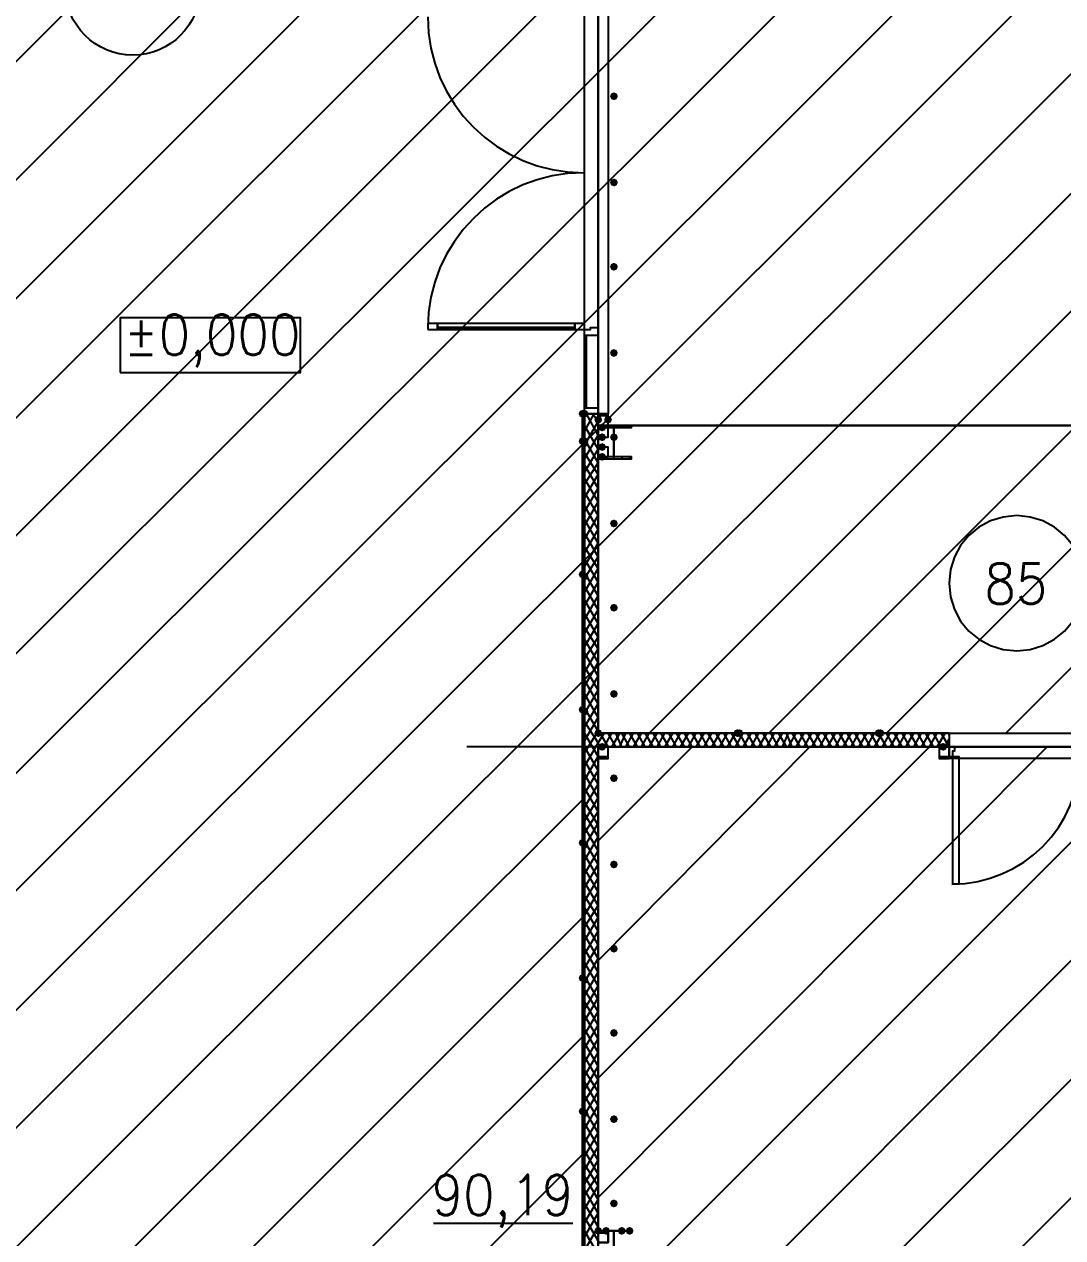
# Model space of a CAD drawing. Header units: millimetres. Extents: x 0 to 420, y 0 to 297.
# Drawn here: x 244.02 to 266.45, y 153.78 to 179.99 of the extents above; entities that cross this region are included whole.
import ezdxf

# ---------------------------------------------------------------- set-up
doc = ezdxf.new("R2010")
doc.units = ezdxf.units.MM
doc.layers.get('0').update_dxf_attribs({"linetype": 'CONTINUOUS'})
doc.styles.get("Standard").update_dxf_attribs({"font": 'STANDARD'})

msp = doc.modelspace()

# ---------------------------------------------------------------- hatches: boundary and pattern name
at = {"true_color": 0x000007}
for points in [[(256.836333, 178.435), (256.811462, 178.375204), (256.751667, 178.350333), (256.691871, 178.375204), (256.667, 178.435), (256.691871, 178.494796), (256.751667, 178.519667), (256.811462, 178.494796)], [(256.836333, 176.572333), (256.811462, 176.512537), (256.751667, 176.487667), (256.691871, 176.512537), (256.667, 176.572333), (256.691871, 176.632129), (256.751667, 176.657), (256.811462, 176.632129)], [(256.836333, 174.752), (256.811462, 174.692204), (256.751667, 174.667333), (256.691871, 174.692204), (256.667, 174.752), (256.691871, 174.811796), (256.751667, 174.836667), (256.811462, 174.811796)], [(256.836333, 172.889333), (256.811462, 172.829537), (256.751667, 172.804667), (256.691871, 172.829537), (256.667, 172.889333), (256.691871, 172.949129), (256.751667, 172.974), (256.811462, 172.949129)], [(256.497667, 171.45), (256.472796, 171.390204), (256.413, 171.365333), (256.353204, 171.390204), (256.328333, 171.45), (256.353204, 171.509796), (256.413, 171.534667), (256.472796, 171.509796)], [(256.709333, 171.45), (256.684463, 171.390204), (256.624667, 171.365333), (256.564871, 171.390204), (256.54, 171.45), (256.564871, 171.509796), (256.624667, 171.534667), (256.684462, 171.509796)], [(256.582333, 171.280667), (256.557462, 171.220871), (256.497667, 171.196), (256.437871, 171.220871), (256.413, 171.280667), (256.437871, 171.340462), (256.497667, 171.365333), (256.557462, 171.340463)], [(256.582333, 171.069), (256.557462, 171.009204), (256.497667, 170.984333), (256.437871, 171.009204), (256.413, 171.069), (256.437871, 171.128796), (256.497667, 171.153667), (256.557462, 171.128796)], [(256.582333, 170.857333), (256.557462, 170.797537), (256.497667, 170.772667), (256.437871, 170.797537), (256.413, 170.857333), (256.437871, 170.917129), (256.497667, 170.942), (256.557462, 170.917129)], [(256.836333, 171.069), (256.811462, 171.009204), (256.751667, 170.984333), (256.691871, 171.009204), (256.667, 171.069), (256.691871, 171.128796), (256.751667, 171.153667), (256.811462, 171.128796)], [(256.582333, 170.645667), (256.557462, 170.585871), (256.497667, 170.561), (256.437871, 170.585871), (256.413, 170.645667), (256.437871, 170.705462), (256.497667, 170.730333), (256.557462, 170.705463)], [(256.836333, 169.206333), (256.811462, 169.146537), (256.751667, 169.121667), (256.691871, 169.146537), (256.667, 169.206333), (256.691871, 169.266129), (256.751667, 169.291), (256.811462, 169.266129)], [(256.836333, 167.386), (256.811462, 167.326204), (256.751667, 167.301333), (256.691871, 167.326204), (256.667, 167.386), (256.691871, 167.445796), (256.751667, 167.470667), (256.811462, 167.445796)], [(256.836333, 165.523333), (256.811462, 165.463537), (256.751667, 165.438667), (256.691871, 165.463537), (256.667, 165.523333), (256.691871, 165.583129), (256.751667, 165.608), (256.811462, 165.583129)], [(256.582333, 164.380333), (256.557462, 164.320537), (256.497667, 164.295667), (256.437871, 164.320537), (256.413, 164.380333), (256.437871, 164.440129), (256.497667, 164.465), (256.557462, 164.440129)], [(263.948333, 164.380333), (263.923463, 164.320537), (263.863667, 164.295667), (263.803871, 164.320537), (263.779, 164.380333), (263.803871, 164.440129), (263.863667, 164.465), (263.923462, 164.440129)], [(256.836333, 163.703), (256.811462, 163.643204), (256.751667, 163.618333), (256.691871, 163.643204), (256.667, 163.703), (256.691871, 163.762796), (256.751667, 163.787667), (256.811462, 163.762796)], [(256.836333, 161.840333), (256.811462, 161.780537), (256.751667, 161.755667), (256.691871, 161.780537), (256.667, 161.840333), (256.691871, 161.900129), (256.751667, 161.925), (256.811462, 161.900129)], [(256.836333, 160.02), (256.811462, 159.960204), (256.751667, 159.935333), (256.691871, 159.960204), (256.667, 160.02), (256.691871, 160.079796), (256.751667, 160.104667), (256.811462, 160.079796)], [(256.836333, 158.199667), (256.811462, 158.139871), (256.751667, 158.115), (256.691871, 158.139871), (256.667, 158.199667), (256.691871, 158.259462), (256.751667, 158.284333), (256.811462, 158.259463)], [(256.836333, 156.337), (256.811462, 156.277204), (256.751667, 156.252333), (256.691871, 156.277204), (256.667, 156.337), (256.691871, 156.396796), (256.751667, 156.421667), (256.811462, 156.396796)], [(256.836333, 154.516667), (256.811462, 154.456871), (256.751667, 154.432), (256.691871, 154.456871), (256.667, 154.516667), (256.691871, 154.576462), (256.751667, 154.601333), (256.811462, 154.576463)], [(256.497667, 153.924), (256.472796, 153.864204), (256.413, 153.839333), (256.353204, 153.864204), (256.328333, 153.924), (256.353204, 153.983796), (256.413, 154.008667), (256.472796, 153.983796)], [(256.667, 153.924), (256.642129, 153.864204), (256.582333, 153.839333), (256.522538, 153.864204), (256.497667, 153.924), (256.522537, 153.983796), (256.582333, 154.008667), (256.642129, 153.983796)], [(257.005667, 153.924), (256.980796, 153.864204), (256.921, 153.839333), (256.861204, 153.864204), (256.836333, 153.924), (256.861204, 153.983796), (256.921, 154.008667), (256.980796, 153.983796)], [(257.175, 153.924), (257.150129, 153.864204), (257.090333, 153.839333), (257.030538, 153.864204), (257.005667, 153.924), (257.030537, 153.983796), (257.090333, 154.008667), (257.150129, 153.983796)]]:
    msp.add_hatch(color=0, dxfattribs=at).paths.add_polyline_path(points, flags=0)
at = {"true_color": 0x0000fe}
for points in [[(256.159, 171.577), (256.134129, 171.517204), (256.074333, 171.492333), (256.014537, 171.517204), (255.989667, 171.577), (256.014537, 171.636796), (256.074333, 171.661667), (256.134129, 171.636796)], [(256.201333, 171.577), (256.176462, 171.517204), (256.116667, 171.492333), (256.056871, 171.517204), (256.032, 171.577), (256.056871, 171.636796), (256.116667, 171.661667), (256.176462, 171.636796)], [(256.201333, 171.577), (256.176462, 171.517204), (256.116667, 171.492333), (256.056871, 171.517204), (256.032, 171.577), (256.056871, 171.636796), (256.116667, 171.661667), (256.176462, 171.636796)], [(256.159, 170.984333), (256.134129, 170.924537), (256.074333, 170.899667), (256.014537, 170.924537), (255.989667, 170.984333), (256.014537, 171.044129), (256.074333, 171.069), (256.134129, 171.044129)], [(256.201333, 170.984333), (256.176462, 170.924537), (256.116667, 170.899667), (256.056871, 170.924537), (256.032, 170.984333), (256.056871, 171.044129), (256.116667, 171.069), (256.176462, 171.044129)], [(256.201333, 170.942), (256.176462, 170.882204), (256.116667, 170.857333), (256.056871, 170.882204), (256.032, 170.942), (256.056871, 171.001796), (256.116667, 171.026667), (256.176462, 171.001796)], [(256.159, 168.105667), (256.134129, 168.045871), (256.074333, 168.021), (256.014537, 168.045871), (255.989667, 168.105667), (256.014537, 168.165462), (256.074333, 168.190333), (256.134129, 168.165463)], [(256.201333, 168.063333), (256.176462, 168.003537), (256.116667, 167.978667), (256.056871, 168.003537), (256.032, 168.063333), (256.056871, 168.123129), (256.116667, 168.148), (256.176462, 168.123129)], [(256.159, 165.184667), (256.134129, 165.124871), (256.074333, 165.1), (256.014537, 165.124871), (255.989667, 165.184667), (256.014537, 165.244462), (256.074333, 165.269333), (256.134129, 165.244463)], [(256.201333, 165.142333), (256.176462, 165.082537), (256.116667, 165.057667), (256.056871, 165.082537), (256.032, 165.142333), (256.056871, 165.202129), (256.116667, 165.227), (256.176462, 165.202129)], [(256.497667, 164.676667), (256.472796, 164.616871), (256.413, 164.592), (256.353204, 164.616871), (256.328333, 164.676667), (256.353204, 164.736462), (256.413, 164.761333), (256.472796, 164.736463)], [(256.497667, 164.676667), (256.472796, 164.616871), (256.413, 164.592), (256.353204, 164.616871), (256.328333, 164.676667), (256.353204, 164.736462), (256.413, 164.761333), (256.472796, 164.736463)], [(259.503333, 164.676667), (259.478462, 164.616871), (259.418667, 164.592), (259.358871, 164.616871), (259.334, 164.676667), (259.358871, 164.736462), (259.418667, 164.761333), (259.478462, 164.736463)], [(259.545667, 164.676667), (259.520796, 164.616871), (259.461, 164.592), (259.401204, 164.616871), (259.376333, 164.676667), (259.401204, 164.736462), (259.461, 164.761333), (259.520796, 164.736463)], [(262.551333, 164.676667), (262.526462, 164.616871), (262.466667, 164.592), (262.406871, 164.616871), (262.382, 164.676667), (262.406871, 164.736462), (262.466667, 164.761333), (262.526462, 164.736463)], [(262.593667, 164.676667), (262.568796, 164.616871), (262.509, 164.592), (262.449204, 164.616871), (262.424333, 164.676667), (262.449204, 164.736462), (262.509, 164.761333), (262.568796, 164.736463)], [(256.159, 162.306), (256.134129, 162.246204), (256.074333, 162.221333), (256.014537, 162.246204), (255.989667, 162.306), (256.014537, 162.365796), (256.074333, 162.390667), (256.134129, 162.365796)], [(256.201333, 162.263667), (256.176462, 162.203871), (256.116667, 162.179), (256.056871, 162.203871), (256.032, 162.263667), (256.056871, 162.323462), (256.116667, 162.348333), (256.176462, 162.323463)], [(256.159, 159.385), (256.134129, 159.325204), (256.074333, 159.300333), (256.014537, 159.325204), (255.989667, 159.385), (256.014537, 159.444796), (256.074333, 159.469667), (256.134129, 159.444796)], [(256.201333, 159.342667), (256.176462, 159.282871), (256.116667, 159.258), (256.056871, 159.282871), (256.032, 159.342667), (256.056871, 159.402462), (256.116667, 159.427333), (256.176462, 159.402463)], [(256.159, 156.506333), (256.134129, 156.446537), (256.074333, 156.421667), (256.014537, 156.446537), (255.989667, 156.506333), (256.014537, 156.566129), (256.074333, 156.591), (256.134129, 156.566129)], [(256.201333, 156.464), (256.176462, 156.404204), (256.116667, 156.379333), (256.056871, 156.404204), (256.032, 156.464), (256.056871, 156.523796), (256.116667, 156.548667), (256.176462, 156.523796)]]:
    msp.add_hatch(color=0, dxfattribs=at).paths.add_polyline_path(points, flags=0)
at = {"true_color": 0x000007}
h = msp.add_hatch(color=0, dxfattribs=at)
h.paths.add_polyline_path([(256.116667, 171.577), (256.074333, 171.577), (256.116667, 170.984333)], flags=0)
h.paths.add_polyline_path([(256.074333, 171.577), (256.116667, 170.984333), (256.074333, 170.984333)], flags=0)
h = msp.add_hatch(color=0, dxfattribs=at)
h.paths.add_polyline_path([(256.116667, 170.942), (256.074333, 170.942), (256.116667, 153.585333)], flags=0)
h.paths.add_polyline_path([(256.074333, 170.942), (256.116667, 153.585333), (256.074333, 153.585333)], flags=0)
h = msp.add_hatch(color=0, dxfattribs=at)
h.paths.add_polyline_path([(256.413, 164.676667), (263.990667, 164.676667)], flags=0)
h.paths.add_polyline_path([(263.990667, 164.676667), (256.413, 164.676667)], flags=0)

# ---------------------------------------------------------------- linework, layer by layer
at = {"color": 0, "true_color": 0x000008}
for points in [[(256.116667, 200.321333), (240.03, 200.321333), (240.03, 153.204333), (256.116667, 153.204333)], [(256.413, 171.323), (377.867333, 171.323), (377.867333, 182.202667), (256.413, 182.202667)]]:
    msp.add_lwpolyline(points, close=True, dxfattribs=at)
at = {"color": 0, "true_color": 0x000020}
for points in [[(229.319667, 164.676666), (256.074334, 191.431333)], [(231.902001, 164.676666), (256.074334, 188.891333)], [(234.442001, 164.676666), (258.614334, 188.848999)], [(237.024334, 164.676666), (261.196667, 188.848999)], [(239.564334, 164.676666), (263.736667, 188.848999)], [(240.030001, 162.602333), (266.319001, 188.848999)], [(240.030001, 160.019999), (268.901334, 188.848999)], [(240.030001, 157.479999), (271.441334, 188.848999)], [(240.030001, 154.897666), (274.023667, 188.848999)], [(240.030001, 152.357666), (276.563667, 188.848999)], [(240.030001, 149.775333), (279.146001, 188.848999)], [(257.513667, 164.676666), (281.686001, 188.848999)], [(260.096001, 164.676666), (284.268334, 188.848999)], [(262.636001, 164.676666), (286.808334, 188.848999)], [(265.218334, 164.676666), (289.390667, 188.848999)], [(240.030001, 147.235333), (256.074334, 163.237333)], [(240.030001, 144.652999), (256.074334, 160.697333)], [(240.030001, 142.112999), (256.074334, 158.114999)], [(240.030001, 139.530666), (256.074334, 155.574999)]]:
    msp.add_lwpolyline(points, dxfattribs=at)
at = {"color": 0, "true_color": 0x000007}
for points in [[(256.413, 176.784), (256.413, 181.948667), (256.497667, 181.948667)], [(256.497667, 181.948667), (256.624667, 181.948667), (256.624667, 176.784)], [(252.73, 180.1495), (252.747376, 179.805395), (252.798374, 179.47123), (252.881305, 179.148698), (252.994476, 178.839489), (253.136195, 178.545296), (253.30477, 178.26781), (253.498512, 178.008723), (253.715726, 177.769726), (253.954723, 177.552512), (254.21381, 177.35877), (254.491296, 177.190195), (254.785489, 177.048476), (255.094698, 176.935305), (255.41723, 176.852374), (255.751395, 176.801376), (256.0955, 176.784)], [(256.0955, 176.784), (255.751395, 176.766624), (255.41723, 176.715626), (255.094698, 176.632695), (254.785489, 176.519524), (254.491296, 176.377805), (254.21381, 176.20923), (253.954723, 176.015488), (253.715726, 175.798274), (253.498512, 175.559277), (253.30477, 175.30019), (253.136195, 175.022704), (252.994476, 174.728511), (252.881305, 174.419302), (252.798374, 174.09677), (252.747376, 173.762605), (252.73, 173.4185)], [(256.497667, 171.577), (256.413, 171.577), (256.413, 176.784)], [(256.624667, 176.784), (256.624667, 171.577), (256.497667, 171.577)], [(252.941667, 173.439667), (255.905, 173.439667)], [(256.159, 171.704), (256.159, 173.270333)], [(256.413, 171.704), (256.413, 173.270333)], [(256.116667, 171.577), (256.116667, 170.984333), (256.074333, 171.577), (256.074333, 170.984333)], [(256.116667, 171.492333), (256.159, 171.577)], [(256.116667, 171.196), (256.328333, 171.577)], [(256.413, 171.577), (256.116667, 171.577), (256.116667, 171.45)], [(256.116667, 171.577), (256.116667, 153.204333)], [(256.413, 171.111333), (256.159, 171.577)], [(256.413, 171.407667), (256.286, 171.577)], [(256.413, 164.676667), (256.413, 171.577)], [(256.116667, 170.899667), (256.413, 171.407667)], [(256.413, 170.815), (256.116667, 171.323)], [(256.413, 171.323), (256.413, 171.280667)], [(256.582333, 171.323), (256.582333, 171.280667)], [(256.751667, 171.323), (256.751667, 170.603333)], [(256.921, 171.323), (256.921, 171.280667)], [(257.090333, 171.323), (257.090333, 171.280667)], [(256.116667, 170.942), (256.116667, 153.585333), (256.074333, 170.942), (256.074333, 153.585333)], [(256.116667, 170.603333), (256.413, 171.111333)], [(256.413, 170.518667), (256.116667, 171.026667)], [(256.116667, 170.307), (256.413, 170.815)], [(256.413, 170.264667), (256.116667, 170.730333)], [(256.116667, 170.053), (256.413, 170.518667)], [(256.413, 169.968333), (256.116667, 170.476333)], [(256.413, 170.645667), (256.413, 170.603333)], [(256.582333, 170.645667), (256.582333, 170.603333)], [(256.921, 170.645667), (256.921, 170.603333)], [(257.090333, 170.645667), (257.090333, 170.603333)], [(256.116667, 169.756667), (256.413, 170.264667)], [(256.413, 169.672), (256.116667, 170.18)], [(256.116667, 169.460333), (256.413, 169.968333)], [(256.413, 169.375667), (256.116667, 169.883667)], [(256.116667, 169.164), (256.413, 169.672)], [(256.413, 169.079333), (256.116667, 169.587333)], [(256.116667, 168.867667), (256.413, 169.375667)], [(266.911667, 167.915167), (266.881995, 168.20951), (266.796894, 168.483662), (266.662238, 168.731749), (266.483899, 168.947899), (266.267749, 169.126238), (266.019662, 169.260894), (265.74551, 169.345995), (265.451167, 169.375667), (265.156823, 169.345995), (264.882671, 169.260894), (264.634584, 169.126238), (264.418434, 168.947899), (264.240095, 168.731749), (264.105439, 168.483662), (264.020339, 168.20951), (263.990667, 167.915167)], [(256.413, 168.783), (256.116667, 169.291)], [(256.116667, 168.571333), (256.413, 169.079333)], [(256.413, 168.486667), (256.116667, 168.994667)], [(256.116667, 168.275), (256.413, 168.783)], [(256.413, 168.232667), (256.116667, 168.698333)], [(256.116667, 168.021), (256.413, 168.486667)], [(256.413, 167.936333), (256.116667, 168.444333)], [(256.116667, 167.724667), (256.413, 168.232667)], [(256.413, 167.64), (256.116667, 168.148)], [(256.116667, 167.428333), (256.413, 167.936333)], [(256.413, 167.343667), (256.116667, 167.851667)], [(263.990667, 167.915167), (264.020339, 167.620823), (264.105439, 167.346671), (264.240095, 167.098584), (264.418434, 166.882434), (264.634584, 166.704095), (264.882671, 166.569439), (265.156823, 166.484339), (265.451167, 166.454667), (265.74551, 166.484339), (266.019662, 166.569439), (266.267749, 166.704095), (266.483899, 166.882434), (266.662238, 167.098584), (266.796894, 167.346671), (266.881995, 167.620823), (266.911667, 167.915167)], [(256.116667, 167.132), (256.413, 167.64)], [(256.413, 167.047333), (256.116667, 167.555333)], [(256.116667, 166.835667), (256.413, 167.343667)], [(256.413, 166.751), (256.116667, 167.259)], [(256.116667, 166.539333), (256.413, 167.047333)], [(256.413, 166.497), (256.116667, 166.962667)], [(256.116667, 166.285333), (256.413, 166.751)], [(256.413, 166.200667), (256.116667, 166.708667)], [(256.116667, 165.989), (256.413, 166.497)], [(256.413, 165.904333), (256.116667, 166.412333)], [(256.116667, 165.692667), (256.413, 166.200667)], [(256.413, 165.608), (256.116667, 166.116)], [(256.116667, 165.396333), (256.413, 165.904333)], [(256.413, 165.311667), (256.116667, 165.819667)], [(256.116667, 165.1), (256.413, 165.608)], [(256.413, 165.015333), (256.116667, 165.523333)], [(256.116667, 164.803667), (256.413, 165.311667)], [(256.413, 164.719), (256.116667, 165.227)], [(256.116667, 164.507333), (256.413, 165.015333)], [(256.413, 164.465), (256.116667, 164.930667)], [(256.116667, 164.253333), (256.413, 164.719)], [(256.413, 164.168667), (256.116667, 164.676667)], [(256.413, 164.465), (256.54, 164.676667)], [(263.990667, 164.676667), (256.413, 164.676667), (263.990667, 164.676667), (256.413, 164.676667)], [(263.990667, 164.676667), (256.413, 164.676667)], [(256.624667, 164.380333), (256.455333, 164.676667)], [(256.54, 164.380333), (256.709333, 164.676667)], [(256.794, 164.380333), (256.624667, 164.676667)], [(256.709333, 164.380333), (256.878667, 164.676667)], [(256.921, 164.380333), (256.794, 164.676667)], [(256.878667, 164.380333), (257.005667, 164.676667)], [(257.090333, 164.380333), (256.921, 164.676667)], [(257.005667, 164.380333), (257.175, 164.676667)], [(257.259667, 164.380333), (257.090333, 164.676667)], [(257.175, 164.380333), (257.344333, 164.676667)], [(257.429, 164.380333), (257.259667, 164.676667)], [(257.344333, 164.380333), (257.513667, 164.676667)], [(257.598333, 164.380333), (257.429, 164.676667)], [(257.513667, 164.380333), (257.683, 164.676667)], [(257.767667, 164.380333), (257.598333, 164.676667)], [(257.683, 164.380333), (257.852333, 164.676667)], [(257.937, 164.380333), (257.767667, 164.676667)], [(257.852333, 164.380333), (258.021667, 164.676667)], [(258.106333, 164.380333), (257.937, 164.676667)], [(258.021667, 164.380333), (258.191, 164.676667)], [(258.275667, 164.380333), (258.106333, 164.676667)], [(258.191, 164.380333), (258.360333, 164.676667)], [(258.445, 164.380333), (258.275667, 164.676667)], [(258.360333, 164.380333), (258.529667, 164.676667)], [(258.614333, 164.380333), (258.445, 164.676667)], [(258.529667, 164.380333), (258.699, 164.676667)], [(258.783667, 164.380333), (258.614333, 164.676667)], [(258.699, 164.380333), (258.868333, 164.676667)], [(258.953, 164.380333), (258.783667, 164.676667)], [(258.868333, 164.380333), (259.037667, 164.676667)], [(259.122333, 164.380333), (258.953, 164.676667)], [(259.037667, 164.380333), (259.207, 164.676667)], [(259.291667, 164.380333), (259.122333, 164.676667)], [(259.207, 164.380333), (259.376333, 164.676667)], [(259.461, 164.380333), (259.291667, 164.676667)], [(259.376333, 164.380333), (259.545667, 164.676667)], [(259.630333, 164.380333), (259.461, 164.676667)], [(259.545667, 164.380333), (259.715, 164.676667)], [(259.799667, 164.380333), (259.630333, 164.676667)], [(259.715, 164.380333), (259.884333, 164.676667)], [(259.969, 164.380333), (259.799667, 164.676667)], [(259.884333, 164.380333), (260.053667, 164.676667)], [(260.138333, 164.380333), (259.969, 164.676667)], [(260.053667, 164.380333), (260.223, 164.676667)], [(260.307667, 164.380333), (260.138333, 164.676667)], [(260.223, 164.380333), (260.392333, 164.676667)], [(260.477, 164.380333), (260.307667, 164.676667)], [(260.392333, 164.380333), (260.519333, 164.676667)], [(260.604, 164.380333), (260.477, 164.676667)], [(260.519333, 164.380333), (260.688667, 164.676667)], [(260.773333, 164.380333), (260.604, 164.676667)], [(260.688667, 164.380333), (260.858, 164.676667)], [(260.942667, 164.380333), (260.773333, 164.676667)], [(260.858, 164.380333), (261.027333, 164.676667)], [(261.112, 164.380333), (260.942667, 164.676667)], [(261.027333, 164.380333), (261.196667, 164.676667)], [(261.281333, 164.380333), (261.112, 164.676667)], [(261.196667, 164.380333), (261.366, 164.676667)], [(261.450667, 164.380333), (261.281333, 164.676667)], [(261.366, 164.380333), (261.535333, 164.676667)], [(261.62, 164.380333), (261.450667, 164.676667)], [(261.535333, 164.380333), (261.704667, 164.676667)], [(261.789333, 164.380333), (261.62, 164.676667)], [(261.704667, 164.380333), (261.874, 164.676667)], [(261.958667, 164.380333), (261.789333, 164.676667)], [(261.874, 164.380333), (262.043333, 164.676667)], [(262.128, 164.380333), (261.958667, 164.676667)], [(262.043333, 164.380333), (262.212667, 164.676667)], [(262.297333, 164.380333), (262.128, 164.676667)], [(262.212667, 164.380333), (262.382, 164.676667)], [(262.466667, 164.380333), (262.297333, 164.676667)], [(262.382, 164.380333), (262.551333, 164.676667)], [(262.636, 164.380333), (262.466667, 164.676667)], [(262.551333, 164.380333), (262.720667, 164.676667)], [(262.805333, 164.380333), (262.636, 164.676667)], [(262.720667, 164.380333), (262.89, 164.676667)], [(262.974667, 164.380333), (262.805333, 164.676667)], [(262.89, 164.380333), (263.059333, 164.676667)], [(263.144, 164.380333), (262.974667, 164.676667)], [(263.059333, 164.380333), (263.228667, 164.676667)], [(263.313333, 164.380333), (263.144, 164.676667)], [(263.228667, 164.380333), (263.398, 164.676667)], [(263.482667, 164.380333), (263.313333, 164.676667)], [(263.398, 164.380333), (263.567333, 164.676667)], [(263.652, 164.380333), (263.482667, 164.676667)], [(263.567333, 164.380333), (263.736667, 164.676667)], [(263.821333, 164.380333), (263.652, 164.676667)], [(263.736667, 164.380333), (263.906, 164.676667)], [(263.990667, 164.380333), (263.821333, 164.676667)], [(263.990667, 164.634333), (263.990667, 164.676667)], [(263.990667, 164.676667), (263.990667, 164.380333)], [(263.990667, 164.676667), (263.990667, 164.380333)], [(256.413001, 164.380333), (253.576667, 164.380333)], [(256.116667, 163.957), (256.413, 164.465)], [(256.413, 163.872333), (256.116667, 164.380333)], [(256.455333, 164.380333), (256.413, 164.465)], [(256.413, 153.204333), (256.413, 164.380333)], [(256.413, 164.380333), (263.990667, 164.380333)], [(263.906, 164.380333), (263.990667, 164.549667)], [(263.990667, 164.253333), (263.990667, 164.380333), (265.472333, 164.380333)], [(265.472333, 164.380333), (266.911667, 164.380333), (266.911667, 164.253333)], [(256.116667, 163.660667), (256.413, 164.168667)], [(256.497667, 164.168667), (256.497667, 164.126333)], [(263.863667, 164.168667), (263.863667, 164.126333)], [(265.472333, 164.126333), (263.990667, 164.126333), (263.990667, 164.253333)], [(264.054167, 161.417), (264.337675, 161.431316), (264.612994, 161.473334), (264.878728, 161.54166), (265.133485, 161.634901), (265.37587, 161.751663), (265.604491, 161.890552), (265.817952, 162.050176), (266.014861, 162.229139), (266.193824, 162.426048), (266.353448, 162.639509), (266.492337, 162.86813), (266.609099, 163.110515), (266.70234, 163.365272), (266.770666, 163.631006), (266.812684, 163.906325), (266.827, 164.189833)], [(266.911667, 164.253333), (266.911667, 164.126333), (265.472333, 164.126333)], [(256.413, 163.576), (256.116667, 164.084)], [(256.116667, 163.364333), (256.413, 163.872333)], [(256.413, 163.279667), (256.116667, 163.787667)], [(256.116667, 163.068), (256.413, 163.576)], [(256.413, 162.983333), (256.116667, 163.491333)], [(256.116667, 162.771667), (256.413, 163.279667)], [(256.413, 162.687), (256.116667, 163.195)], [(256.116667, 162.517667), (256.413, 162.983333)], [(256.413, 162.433), (256.116667, 162.941)], [(256.116667, 162.221333), (256.413, 162.729333)], [(256.413, 162.136667), (256.116667, 162.644667)], [(256.116667, 161.925), (256.413, 162.433)], [(256.413, 161.840333), (256.116667, 162.348333)], [(256.116667, 161.628667), (256.413, 162.136667)], [(256.413, 161.544), (256.116667, 162.052)], [(256.116667, 161.332333), (256.413, 161.840333)], [(256.413, 161.247667), (256.116667, 161.755667)], [(256.116667, 161.036), (256.413, 161.544)], [(256.413, 160.951333), (256.116667, 161.459333)], [(256.116667, 160.739667), (256.413, 161.247667)], [(256.413, 160.697333), (256.116667, 161.163)], [(256.116667, 160.485667), (256.413, 160.951333)], [(256.413, 160.401), (256.116667, 160.909)], [(256.116667, 160.189333), (256.413, 160.697333)], [(256.413, 160.104667), (256.116667, 160.612667)], [(256.116667, 159.893), (256.413, 160.401)], [(256.413, 159.808333), (256.116667, 160.316333)], [(256.116667, 159.596667), (256.413, 160.104667)], [(256.413, 159.512), (256.116667, 160.02)], [(256.116667, 159.300333), (256.413, 159.808333)], [(256.413, 159.215667), (256.116667, 159.723667)], [(256.116667, 159.004), (256.413, 159.512)], [(256.413, 158.919333), (256.116667, 159.427333)], [(256.116667, 158.707667), (256.413, 159.215667)], [(256.413, 158.665333), (256.116667, 159.131)], [(256.116667, 158.453667), (256.413, 158.961667)], [(256.413, 158.369), (256.116667, 158.877)], [(256.116667, 158.157333), (256.413, 158.665333)], [(256.413, 158.072667), (256.116667, 158.580667)], [(256.116667, 157.861), (256.413, 158.369)], [(256.413, 157.776333), (256.116667, 158.284333)], [(256.116667, 157.564667), (256.413, 158.072667)], [(256.413, 157.48), (256.116667, 157.988)], [(256.116667, 157.268333), (256.413, 157.776333)], [(256.413, 157.183667), (256.116667, 157.691667)], [(256.116667, 156.972), (256.413, 157.48)], [(256.413, 156.929667), (256.116667, 157.395333)], [(256.116667, 156.718), (256.413, 157.183667)], [(256.413, 156.633333), (256.116667, 157.141333)], [(256.116667, 156.421667), (256.413, 156.929667)], [(256.413, 156.337), (256.116667, 156.845)], [(256.116667, 156.125333), (256.413, 156.633333)], [(256.413, 156.040667), (256.116667, 156.548667)], [(256.116667, 155.829), (256.413, 156.337)], [(256.413, 155.744333), (256.116667, 156.252333)], [(256.116667, 155.532667), (256.413, 156.040667)], [(256.413, 155.448), (256.116667, 155.956)], [(256.116667, 155.236333), (256.413, 155.744333)], [(256.413, 155.151667), (256.116667, 155.659667)], [(256.116667, 154.94), (256.413, 155.448)], [(256.413, 154.897667), (256.116667, 155.363333)], [(256.116667, 154.686), (256.413, 155.151667)], [(256.413, 154.601333), (256.116667, 155.109333)], [(256.116667, 154.389667), (256.413, 154.897667)], [(256.413, 154.305), (256.116667, 154.813)], [(256.116667, 154.093333), (256.413, 154.601333)], [(256.413, 154.008667), (256.116667, 154.516667)], [(256.116667, 153.797), (256.413, 154.305)], [(256.413, 153.712333), (256.116667, 154.220333)], [(252.857, 154.093333), (255.862667, 154.093333)], [(256.116667, 153.500667), (256.413, 154.008667)], [(256.413, 153.416), (256.116667, 153.924)], [(256.497667, 153.924), (256.497667, 153.881667)], [(256.751667, 153.924), (256.751667, 153.204333)]]:
    msp.add_lwpolyline(points, dxfattribs=at)
for points in [[(246.083667, 172.466), (249.978333, 172.466), (249.978333, 173.651333), (246.083667, 173.651333)], [(252.73, 173.397333), (252.941667, 173.397333), (252.941667, 173.524333), (252.73, 173.524333)], [(252.941667, 173.439667), (255.905, 173.439667), (255.905, 173.524333), (252.941667, 173.524333)], [(252.941667, 173.397333), (255.905, 173.397333), (255.905, 173.439667), (252.941667, 173.439667)], [(256.116667, 173.524333), (255.905, 173.524333), (255.905, 173.397333), (256.116667, 173.397333)], [(256.413, 173.270333), (256.116667, 173.270333), (256.116667, 173.397333), (256.243667, 173.397333), (256.243667, 173.439667), (256.413, 173.439667)], [(256.413, 171.704), (256.413, 173.270333), (256.116667, 173.270333), (256.116667, 171.704)], [(256.074333, 171.619333), (256.074333, 171.45), (256.116667, 171.45), (256.116667, 171.619333)], [(256.116667, 171.577), (256.074333, 171.577), (256.116667, 170.984333)], [(256.074333, 171.577), (256.116667, 170.984333), (256.074333, 170.984333)], [(256.116667, 170.984333), (256.116667, 171.577), (256.074333, 171.577), (256.074333, 170.984333)], [(256.116667, 170.984333), (256.116667, 171.577), (256.074333, 171.577), (256.074333, 170.984333)], [(256.116667, 171.577), (256.116667, 171.704), (256.413, 171.704), (256.413, 171.577)], [(256.413, 171.577), (256.116667, 171.577)], [(256.116667, 171.45), (256.116667, 171.577)], [(256.624667, 171.323), (256.624667, 171.534667), (256.413, 171.534667), (256.413, 171.323), (256.624667, 171.323), (256.624667, 171.577), (256.413, 171.577), (256.413, 171.323)], [(257.132667, 171.323), (256.413, 171.323), (256.413, 171.280667), (256.751667, 171.280667), (256.751667, 170.645667), (256.413, 170.645667), (256.413, 170.603333), (257.132667, 170.603333), (257.132667, 170.645667), (256.751667, 170.645667), (256.751667, 171.280667), (257.132667, 171.280667)], [(256.624667, 171.280667), (256.413, 171.280667), (256.413, 171.069), (256.624667, 171.069), (256.624667, 171.280667), (256.413, 171.280667), (256.413, 171.069), (256.624667, 171.069)], [(256.116667, 170.942), (256.074333, 170.942), (256.116667, 153.585333)], [(256.074333, 170.942), (256.116667, 153.585333), (256.074333, 153.585333)], [(256.116667, 153.585333), (256.116667, 170.942), (256.074333, 170.942), (256.074333, 153.585333)], [(256.116667, 153.585333), (256.116667, 170.942), (256.074333, 170.942), (256.074333, 153.585333)], [(256.624667, 170.857333), (256.413, 170.857333), (256.413, 170.645667), (256.624667, 170.645667), (256.624667, 170.857333), (256.413, 170.857333), (256.413, 170.645667), (256.624667, 170.645667)], [(256.413, 164.676667), (263.990667, 164.676667)], [(263.990667, 164.676667), (256.413, 164.676667)], [(263.990667, 164.676667), (256.413, 164.676667)], [(263.990667, 164.676667), (256.413, 164.676667)], [(256.624667, 164.380333), (256.413, 164.380333), (256.413, 164.168667), (256.624667, 164.168667), (256.624667, 164.380333), (256.413, 164.380333), (256.413, 164.126333), (256.624667, 164.126333)], [(274.023667, 164.380333), (256.413, 164.380333), (256.413, 153.204333), (274.023667, 153.204333)], [(263.990667, 164.380333), (263.779, 164.380333), (263.779, 164.168667), (263.990667, 164.168667), (263.990667, 164.380333), (263.779, 164.380333), (263.779, 164.126333), (263.990667, 164.126333)], [(263.990667, 164.380333), (263.990667, 164.168667), (264.075333, 164.168667), (264.075333, 164.295667), (264.117667, 164.295667), (264.117667, 164.380333)], [(264.075333, 161.417), (264.075333, 164.168667), (264.202333, 164.168667), (264.202333, 161.417)], [(256.624667, 153.924), (256.413, 153.924), (256.413, 153.67), (256.624667, 153.67)], [(257.132667, 153.924), (256.413, 153.924), (256.751667, 153.924), (256.751667, 153.246667), (256.413, 153.246667), (256.413, 153.204333), (257.132667, 153.204333), (257.132667, 153.246667), (256.751667, 153.246667), (256.751667, 153.924)], [(256.624667, 153.881667), (256.624667, 153.67), (256.413, 153.67), (256.413, 153.881667)]]:
    msp.add_lwpolyline(points, close=True, dxfattribs=at)
at = {"color": 0, "true_color": 0x0000ab}
msp.add_lwpolyline([(274.023667, 171.323), (256.413, 171.323), (256.413, 164.676667), (274.023667, 164.676667)], close=True, dxfattribs=at)
at = {"color": 0, "true_color": 0x000004}
for points in [[(256.413001, 162.348333), (258.445001, 164.380333)], [(256.413001, 159.765999), (260.985001, 164.380333)], [(256.413001, 157.225999), (263.567334, 164.380333)], [(256.413001, 154.643666), (266.107334, 164.380333)], [(256.413001, 152.103666), (268.689667, 164.380333)], [(256.413001, 149.521333), (271.229667, 164.380333)], [(256.413001, 146.981333), (273.812001, 164.380333)], [(256.413001, 144.398999), (276.352001, 164.380333)]]:
    msp.add_lwpolyline(points, dxfattribs=at)
at = {"color": 0, "true_color": 0x000007}
msp.add_circle((246.358833, 180.7845), 1.4605, dxfattribs=at)

# ---------------------------------------------------------------- texts
at = {"color": 0, "true_color": 0x000007, "char_height": 0.872032, "attachment_point": 1}
for s, insert, width in [('%%P0,000', (246.168333, 173.719036), 3.43968177), ('85', (264.75266, 168.342697), 1.06581688), ('90,19', (252.814663, 155.134701), 2.56764984)]:
    msp.add_mtext(s, dxfattribs=dict(at, insert=insert, width=width))

doc.saveas('drawing.dxf')
